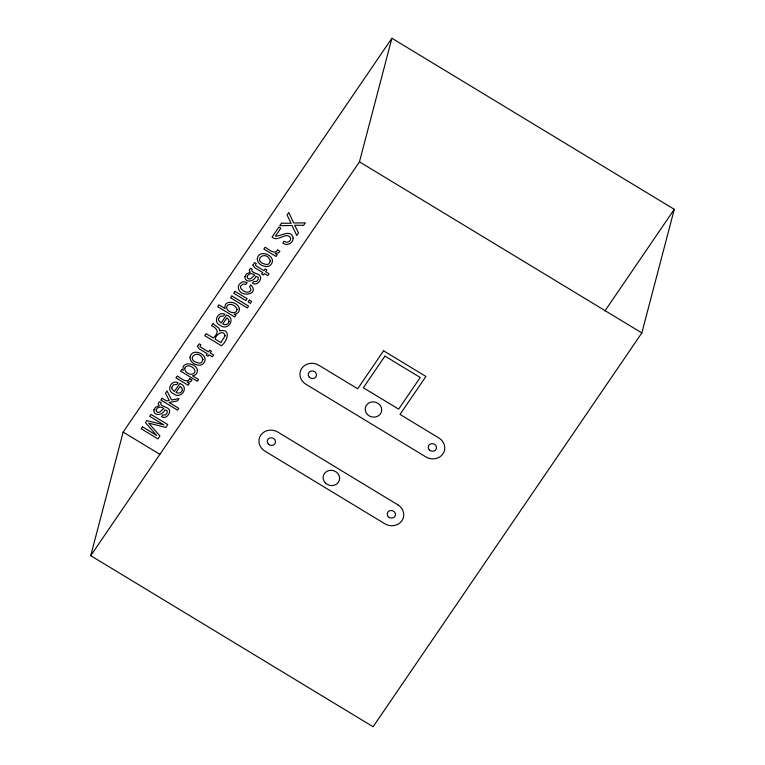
<?xml version="1.0" encoding="UTF-8"?>
<svg xmlns="http://www.w3.org/2000/svg" width="765" height="765" viewBox="0 0 765 765"><rect width="100%" height="100%" fill="white"/><g stroke="black" fill="none" stroke-linecap="round" stroke-linejoin="round"><path stroke-width="1.15" d="M90.729 555.677L123.155 432.082L391.89 38.25L674.271 209.323L641.845 332.918L373.11 726.75L90.729 555.677L359.464 161.845L391.89 38.25M604.895 310.992L674.271 209.323M359.464 161.845L641.845 332.918M123.155 432.082L159.856 454.314M238.355 286.617C237.743 298.379 260.769 295.156 250.844 284.876L249.629 286.665L251.035 289.639C249.39 294.563 242.677 291.513 240.841 288.281A2.955 2.697 14.7 0 1 240.688 286.091L243.088 284.006L245.852 284.379L247.076 282.591L244.609 281.855A4.925 4.494 14.7 0 0 241.549 282.333L239.235 284.427L238.355 286.617M171.723 387.444L171.924 388.888L174.363 391.479L179.823 383.475C189.921 386.908 180.932 400.152 173.445 393.698C165.957 390.8 170.93 379.354 178.111 382.653L176.878 384.451L173.502 384.805L171.723 387.444M218.436 318.986L218.637 320.43L221.075 323.021L226.536 315.017C236.634 318.45 227.645 331.694 220.157 325.24C212.67 322.342 217.643 310.896 224.824 314.195L223.59 315.993L220.215 316.347L218.436 318.986M239.33 308.993C239.627 311.814 237.016 314.252 234.262 314.195L235.878 315.17L234.664 316.959L217.69 306.679L218.943 304.843L225.159 308.611C222.911 298.952 238.747 301.4 239.33 308.993M190.036 357.217C189.663 362.161 195.333 365.431 199.751 365.201A5.919 5.403 14.7 0 0 203.251 363.605C211.102 355.553 192.091 346.277 190.036 357.217M257.336 258.589C256.964 263.533 262.634 266.803 267.052 266.574A5.919 5.403 14.7 0 0 270.552 264.977C278.403 256.925 259.392 247.65 257.336 258.589M197.418 370.499C197.609 373.253 195.238 375.768 192.493 375.816L198.546 379.488L197.332 381.276L180.578 371.121L181.726 369.428L183.284 370.375C180.55 360.736 196.863 362.725 197.418 370.499M156.213 409.849L156.471 411.522C159.34 414.563 161.492 409.772 163.777 408.577C161.549 406.225 157.322 406.636 156.213 409.849M247.258 276.414L247.516 278.078C250.394 281.128 252.536 276.328 254.831 275.132C252.603 272.78 248.376 273.191 247.258 276.414M219.698 329.839L219.632 330.891C231.527 328.147 227.463 341.142 221.468 345.79L204.762 335.672L206.148 333.645L213.311 337.977C219.22 332.641 218.063 328.845 211.551 325.718L213.253 323.232L214.2 324.733L218.867 328.07L219.698 329.839M197.523 346.258L199.216 348.869L207.267 353.755L206.263 355.237L207.937 356.251L208.941 354.769L212.345 356.825L213.607 354.97L210.212 352.914L211.398 351.173L209.725 350.16L208.539 351.9L200.593 347.09L200 346.182L200.841 344.776L199.225 343.791L197.523 346.258M252.947 265.044L254.63 267.654L262.691 272.531L261.687 274.013L263.351 275.027L264.365 273.545L267.76 275.61L269.031 273.755L265.627 271.69L266.822 269.949L265.149 268.936L263.954 270.676L256.007 265.866L255.424 264.958L256.256 263.552L254.64 262.577L252.947 265.044M293.177 238.183C293.167 243.299 286.846 246.435 282.792 243.079L284.064 241.214C286.626 243.49 291.264 241.663 290.652 238.03C286.148 230.628 278.116 242.83 272.044 237.073L278.881 227.052L280.812 228.219L275.371 236.194C281.051 236.375 290.987 228.515 293.177 238.183M153.87 409.944C153.507 416.925 163.241 415.108 164.886 409.801L167.162 410.786L167.229 412.689L165.546 414.955L162.62 414.955L161.453 416.667C165.383 419.43 170.222 414.496 169.562 410.432C168.749 406.492 158.604 406.511 161.119 402.658L159.608 401.74L158.986 402.285L158.164 403.815L159.254 405.708L155.534 407.286L153.87 409.944M244.924 276.5C244.561 283.49 254.286 281.673 255.94 276.356L258.207 277.341L258.283 279.244L256.6 281.51L253.674 281.51L252.507 283.222C256.438 285.995 261.276 281.051 260.616 276.997C259.804 273.048 249.658 273.067 252.163 269.213L250.652 268.295L250.04 268.85L249.218 270.37L250.308 272.264L246.588 273.841L244.924 276.5M237.045 309.423C236.356 315.84 225.78 311.671 226.679 306.641C228.783 301.812 236.242 305.417 237.045 309.423M184.757 368.195C184.049 372.861 192.579 377.011 194.912 372.039C195.85 367.401 186.794 362.954 184.757 368.195M202.993 359.655L201.683 362.256A3.28 2.993 14.7 0 1 199.206 363.107C183.638 360.334 198.565 346.899 202.993 359.655M270.294 261.028L268.984 263.619A3.28 2.993 14.7 0 1 266.507 264.47C250.939 261.697 265.866 248.271 270.294 261.028M182.357 389.834C182.108 392.856 178.35 393.975 176.027 392.416L180.167 386.344L181.936 388.151L182.357 389.834M229.07 321.377C228.821 324.398 225.063 325.517 222.739 323.949L226.88 317.886L228.649 319.694L229.07 321.377M225.082 335.759L220.903 342.577L215.204 339.125C215.663 334.448 223.648 329.132 225.082 335.759M189.816 378.771C186.928 384.173 180.301 377.652 177.212 376.045L175.96 377.881L188.142 385.254L189.328 383.514L187.224 382.242L190.715 381.592L191.977 380.081L189.816 378.771M277.705 249.964C274.817 255.376 268.19 248.855 265.101 247.238L263.849 249.074L276.031 256.457L277.217 254.707L275.113 253.435L278.603 252.794L279.866 251.274L277.705 249.964M142.548 426.851L141.229 428.782L157.934 438.9L159.914 436.002L148.726 423.141L165.766 427.425L167.726 424.556L151.021 414.429L149.71 416.361L163.825 424.852L146.823 420.587L145.455 422.596L156.605 435.438L142.548 426.851M162.056 398.259L160.86 400.019L177.557 410.136L178.761 408.376L169.065 402.495L177.451 400.927L179.048 398.584L171.637 399.999L167.028 390.972L165.431 393.315L169.247 400.439L166.627 401.023L162.056 398.259M231.852 295.978L230.6 297.815L247.296 307.932L248.549 306.096L231.852 295.978M234.998 291.36L233.727 293.224L245.842 300.569L247.124 298.704L234.998 291.36M281.482 223.237L279.818 225.685L292.029 225.503L296.743 235.467L298.474 232.923L294.697 225.235L303.667 225.312L305.321 222.892L293.75 222.988L288.788 212.536L287.066 215.051L291.178 223.246L281.482 223.237M249.38 300.071L248.109 301.936L250.432 303.342L251.704 301.477L249.38 300.071M383.571 350.8L357.666 388.773L318.842 365.249A12.479 11.379 14.7 0 0 301.773 368.328A12.479 11.379 14.7 0 0 305.885 384.24L425.885 456.935A12.479 11.379 14.7 0 0 442.945 453.855A12.479 11.379 14.7 0 0 438.833 437.953L400.019 414.429L425.923 376.457L383.571 350.8M384.938 356.098L363.356 387.75L398.642 409.132L420.234 377.48L384.938 356.098M397.829 504.795L277.829 432.101A12.479 11.379 14.7 0 0 260.76 435.18A12.479 11.379 14.7 0 0 264.872 451.092L384.872 523.786A12.479 11.379 14.7 0 0 401.941 520.707A12.479 11.379 14.7 0 0 397.829 504.795M309.366 377.25A4.16 3.796 14.7 0 0 316.328 375.988A4.16 3.796 14.7 0 0 311.393 370.996A4.16 3.796 14.7 0 0 309.366 377.25M429.356 449.944A4.16 3.796 14.7 0 0 436.327 448.692A4.16 3.796 14.7 0 0 431.393 443.69A4.16 3.796 14.7 0 0 429.356 449.944M367.439 414.515A8.319 7.593 14.7 0 0 381.381 412A8.319 7.593 14.7 0 0 371.503 402.017A8.319 7.593 14.7 0 0 367.439 414.515M268.352 444.102A4.16 3.796 14.7 0 0 275.324 442.839A4.16 3.796 14.7 0 0 270.38 437.848A4.16 3.796 14.7 0 0 268.352 444.102M388.352 516.796A4.16 3.796 14.7 0 0 395.314 515.534A4.16 3.796 14.7 0 0 390.38 510.542A4.16 3.796 14.7 0 0 388.352 516.796M325.355 482.954A8.319 7.593 14.7 0 0 339.287 480.439A8.319 7.593 14.7 0 0 329.409 470.446A8.319 7.593 14.7 0 0 325.355 482.954"/></g></svg>
